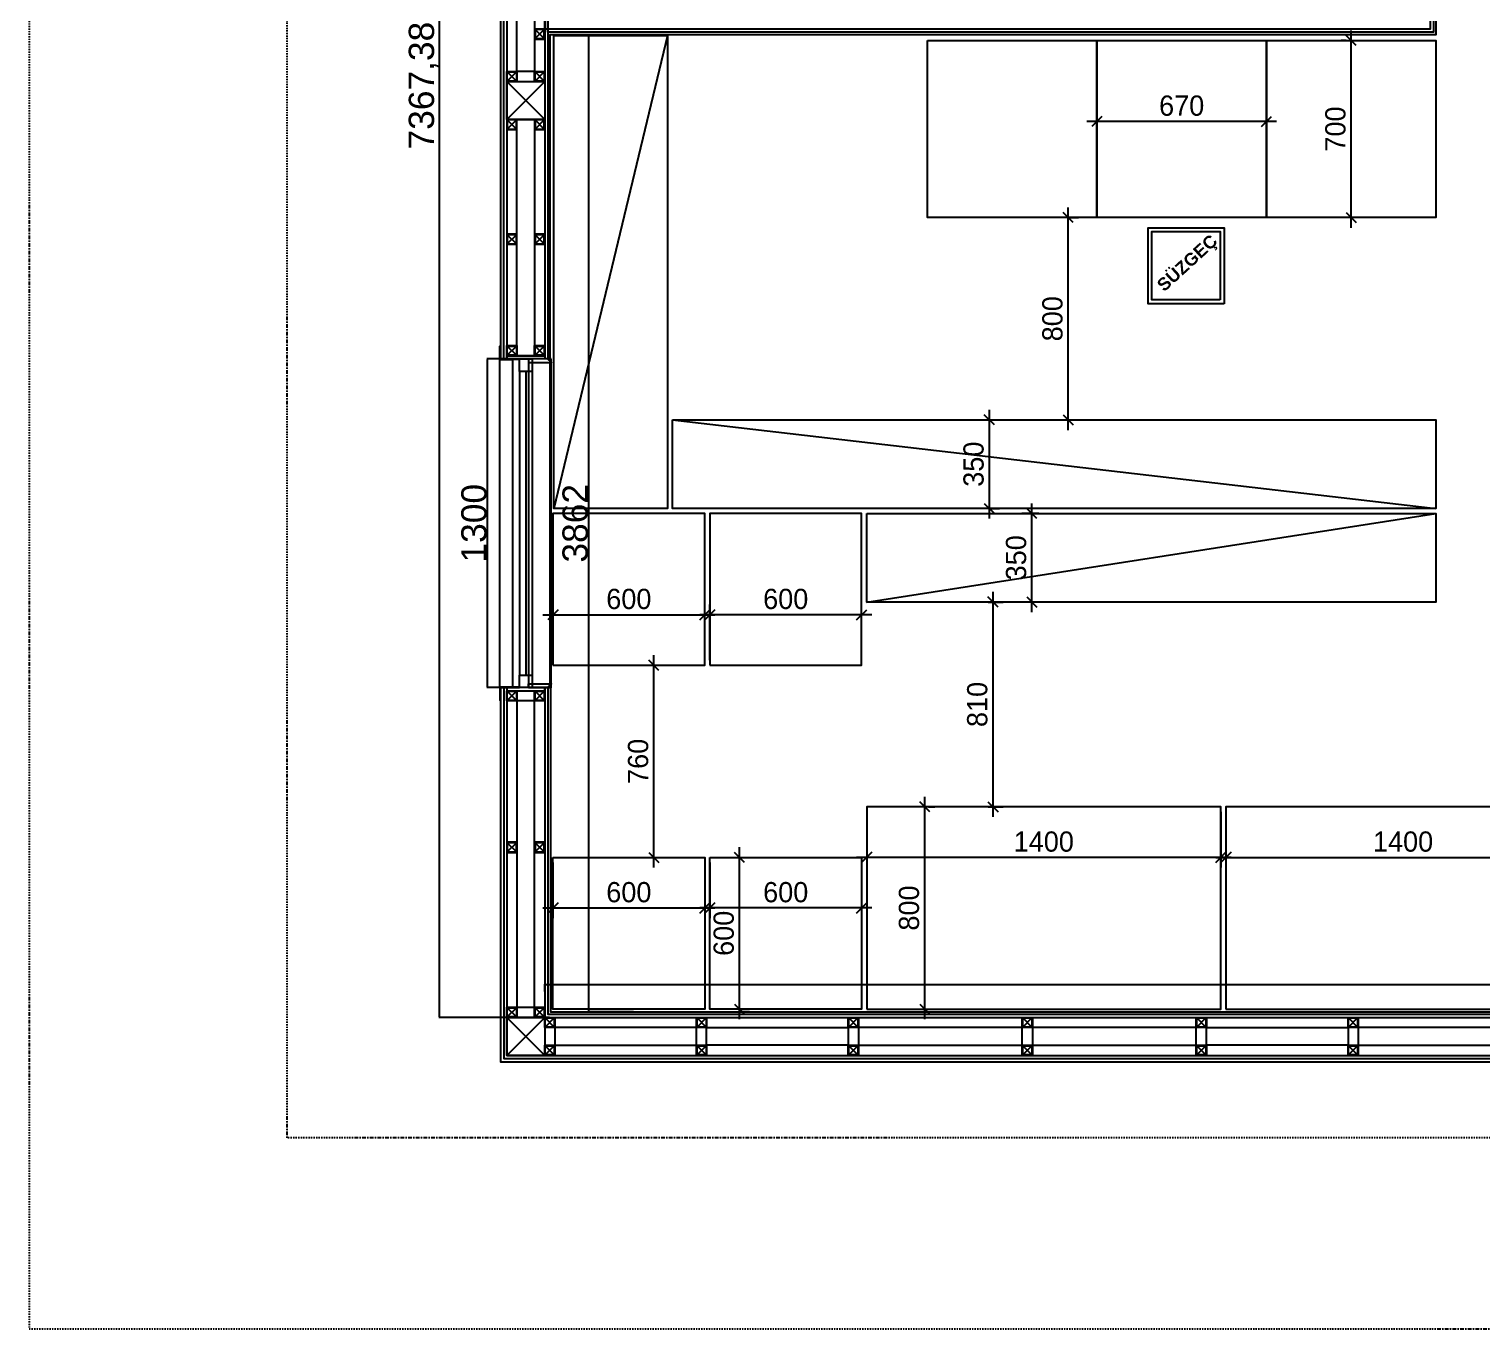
# Model space of a CAD drawing. Header units: millimetres. Extents: x -44968 to 8528, y -5302 to 23637.
# Drawn here: x -44968 to -39226, y -5302 to -164 of the extents above; entities that cross this region are included whole.
import ezdxf

# ---------------------------------------------------------------- set-up
doc = ezdxf.new("R2010")
doc.units = ezdxf.units.MM
doc.linetypes.add('DASHDOT', pattern=[1, 0.5, -0.25, 0, -0.25])
doc.layers.get('Defpoints').update_dxf_attribs({"color": 250})
for name, color, linetype in [('Dim_YOO', 170, 'Continuous'), ('Elev_3_YOO', 25, 'Continuous'), ('Gypsum_YOO', 151, 'Continuous'), ('Metal_Sect_YOO', 72, 'Continuous'), ('Profile_YOO', 154, 'Continuous'), ('Section_Tech_YOO', 201, 'DASHDOT'), ('Stone_Sect_YOO', 34, 'Continuous'), ('Struc_Steel_YOO', 70, 'Continuous'), ('Wndw_YOO', 135, 'Continuous')]:
    doc.layers.add(name, color=color, linetype=linetype)
doc.styles.add('00', font='GOTHIC.TTF')
doc.styles.get("Standard").update_dxf_attribs({"font": 'arial.ttf'})
doc.styles.add('YOO20 OLCU', font='dim.shx', dxfattribs={"width": 0.8, "height": 36})
doc.dimstyles.new('ISO-25', dxfattribs={"dimtxt": 2.5, "dimasz": 2.5, "dimexe": 1.25, "dimexo": 0.625, "dimtad": 1, "dimtxsty": 'Standard', "dimcen": 2.5, "dimadec": 0, "dimazin": 0, "dimtfac": 1, "dimtmove": 0, "dimatfit": 3, "dimfxl": 1, "dimarcsym": 0})
doc.dimstyles.new('YOO20', dxfattribs={"dimscale": 20, "dimtxt": 36, "dimasz": 2, "dimexe": 2, "dimexo": 1, "dimgap": 1, "dimtad": 1, "dimdec": 0, "dimzin": 3, "dimdsep": 46, "dimtxsty": 'YOO20 OLCU', "dimblk": 'OBLIQUE', "dimcen": 0, "dimdle": 2, "dimclrd": 256, "dimclre": 256, "dimclrt": 256, "dimadec": 1, "dimazin": 0, "dimtfac": 0.75, "dimtdec": 0, "dimtix": 1, "dimtmove": 1, "dimatfit": 2, "dimldrblk": 'DOT', "dimfxl": 1, "dimfrac": 1, "dimtolj": 1, "dimtzin": 0, "dimlwd": -1, "dimlwe": -1, "dimarcsym": 0})

# ---------------------------------------------------------------- blocks, each defined once
blk = doc.blocks.new('15x15Kolom_')
at = {"ltscale": 500}
blk.add_lwpolyline([(-75, 75), (75, 75), (75, -75), (-75, -75), (-75, 75)], close=True, dxfattribs=at)
for points in [[(-75, -75), (75, 75)], [(-75, 75), (75, -75)]]:
    blk.add_lwpolyline(points, dxfattribs=at)
blk = doc.blocks.new('40x40KutuProfil')
at = {"linetype": 'ByBlock', "lineweight": -2}
for p, q in [((18, 18), (-18, -18)), ((18, -18), (-18, 18))]:
    blk.add_line(p, q, dxfattribs=at)
for points in [[(-20, 20), (-20, -20), (20, -20), (20, 20)], [(-18, 18), (-18, -18), (18, -18), (18, 18)]]:
    blk.add_lwpolyline(points, close=True, dxfattribs=at)
blk = doc.blocks.new('*D461')
at = {"layer": 'Defpoints', "color": 0, "transparency": 16777216}
for p in [(-42929.8, 3296.5), (-43347.1, -4070.9), (-42909.8, -4070.9)]:
    blk.add_point(p, dxfattribs=at)
at = {"layer": 'Dim_YOO', "color": 0, "lineweight": -2, "transparency": 16777216}
for p, q in [((-42930.4, 3296.5), (-43348.4, 3296.5)), ((-43347.1, 3294), (-43347.1, -4068.4)), ((-42910.4, -4070.9), (-43348.4, -4070.9))]:
    blk.add_line(p, q, dxfattribs=at)
at = {"layer": 'Dim_YOO', "color": 0, "transparency": 16777216}
for points in [[(-43347.6, 3294), (-43346.7, 3294), (-43347.1, 3296.5)], [(-43347.6, -4068.4), (-43346.7, -4068.4), (-43347.1, -4070.9)]]:
    blk.add_solid(points, dxfattribs=at)
at = {"layer": 'Dim_YOO', "color": 0, "transparency": 16777216, "insert": (-43407.9, -387.2), "char_height": 100, "attachment_point": 5, "rotation": 90}
blk.add_mtext('7367,38', dxfattribs=at)
blk = doc.blocks.new('*D449')
at = {"layer": 'Defpoints', "color": 0, "transparency": 16777216}
for p in [(-42929.8, -1467.2), (-43157.2, -2767.2), (-42929.8, -2767.2)]:
    blk.add_point(p, dxfattribs=at)
at = {"layer": 'Dim_YOO', "color": 0, "lineweight": -2, "transparency": 16777216}
for p, q in [((-42930.4, -1467.2), (-43158.4, -1467.2)), ((-43157.2, -1469.7), (-43157.2, -2764.7)), ((-42930.4, -2767.2), (-43158.4, -2767.2))]:
    blk.add_line(p, q, dxfattribs=at)
at = {"layer": 'Dim_YOO', "color": 0, "transparency": 16777216}
for points in [[(-43157.6, -1469.7), (-43156.8, -1469.7), (-43157.2, -1467.2)], [(-43157.6, -2764.7), (-43156.8, -2764.7), (-43157.2, -2767.2)]]:
    blk.add_solid(points, dxfattribs=at)
at = {"layer": 'Dim_YOO', "color": 0, "transparency": 16777216, "insert": (-43208.9, -2117.2), "char_height": 100, "attachment_point": 5, "rotation": 90}
blk.add_mtext('1300', dxfattribs=at)
blk = doc.blocks.new('*D464')
at = {"layer": 'Defpoints', "color": 0, "transparency": 16777216}
for p in [(-42594.5, -186.4), (-42757.3, -4048.4), (-42578.7, -4048.4)]:
    blk.add_point(p, dxfattribs=at)
at = {"layer": 'Dim_YOO', "color": 0, "lineweight": -2, "transparency": 16777216}
for p, q in [((-42595.1, -186.4), (-42758.5, -186.4)), ((-42757.3, -188.9), (-42757.3, -4045.9)), ((-42579.4, -4048.4), (-42758.5, -4048.4))]:
    blk.add_line(p, q, dxfattribs=at)
at = {"layer": 'Dim_YOO', "color": 0, "transparency": 16777216}
for points in [[(-42757.7, -188.9), (-42756.9, -188.9), (-42757.3, -186.4)], [(-42757.7, -4045.9), (-42756.9, -4045.9), (-42757.3, -4048.4)]]:
    blk.add_solid(points, dxfattribs=at)
at = {"layer": 'Dim_YOO', "color": 0, "transparency": 16777216, "insert": (-42809, -2117.4), "char_height": 100, "attachment_point": 5, "rotation": 90}
blk.add_mtext('3862', dxfattribs=at)
blk = doc.blocks.new('_OBLIQUE')
at = {"color": 0, "linetype": 'ByBlock'}
blk.add_line((-0.5, -0.5), (0.5, 0.5), dxfattribs=at)
blk = doc.blocks.new('*D486')
at = {"layer": 'Defpoints', "color": 0, "transparency": 16777216}
for p in [(-41657.3, -3238.4), (-40257.3, -3238.4), (-41657.3, -3438.2)]:
    blk.add_point(p, dxfattribs=at)
at = {"layer": 'Dim_YOO', "transparency": 16777216}
for p, q in [((-41657.3, -3258.4), (-41657.3, -3478.2)), ((-40257.3, -3258.4), (-40257.3, -3478.2)), ((-40217.3, -3438.2), (-41697.3, -3438.2))]:
    blk.add_line(p, q, dxfattribs=at)
at = {"layer": 'Dim_YOO', "transparency": 16777216, "xscale": 40, "yscale": 40, "zscale": 40, "rotation": 180}
blk.add_blockref('_OBLIQUE', (-41657.3, -3438.2), dxfattribs=at)
at = {"layer": 'Dim_YOO', "transparency": 16777216, "xscale": 40, "yscale": 40, "zscale": 40}
blk.add_blockref('_OBLIQUE', (-40257.3, -3438.2), dxfattribs=at)
at = {"layer": 'Dim_YOO', "color": 1, "transparency": 16777216, "insert": (-40957.3, -3376.2), "char_height": 80, "attachment_point": 5, "style": '00'}
blk.add_mtext('\\A1;1400 ', dxfattribs=at)
blk = doc.blocks.new('_DOT')
at = {"color": 0, "linetype": 'ByBlock', "lineweight": 0}
blk.add_line((-0.5, 0), (-1, 0), dxfattribs=at)
at = {"linetype": 'ByBlock', "lineweight": 0, "const_width": 0.5}
blk.add_lwpolyline([(-0.25, 0, 1), (0.25, 0, 1)], format="xyb", close=True, dxfattribs=at)
blk = doc.blocks.new('*D487')
at = {"layer": 'Defpoints', "color": 0, "transparency": 16777216}
for p in [(-40237.3, -3238.4), (-38837.3, -3238.4), (-38837.3, -3438.2)]:
    blk.add_point(p, dxfattribs=at)
at = {"layer": 'Dim_YOO', "transparency": 16777216}
for p, q in [((-40237.3, -3258.4), (-40237.3, -3478.2)), ((-38837.3, -3258.4), (-38837.3, -3478.2)), ((-40277.3, -3438.2), (-38797.3, -3438.2))]:
    blk.add_line(p, q, dxfattribs=at)
at = {"layer": 'Dim_YOO', "transparency": 16777216, "xscale": 40, "yscale": 40, "zscale": 40, "rotation": 180}
blk.add_blockref('_OBLIQUE', (-40237.3, -3438.2), dxfattribs=at)
at = {"layer": 'Dim_YOO', "transparency": 16777216, "xscale": 40, "yscale": 40, "zscale": 40}
blk.add_blockref('_OBLIQUE', (-38837.3, -3438.2), dxfattribs=at)
at = {"layer": 'Dim_YOO', "color": 1, "transparency": 16777216, "insert": (-39537.3, -3376.2), "char_height": 80, "attachment_point": 5, "style": '00'}
blk.add_mtext('\\A1;1400 ', dxfattribs=at)
blk = doc.blocks.new('*D488')
at = {"layer": 'Defpoints', "color": 0, "transparency": 16777216}
for p in [(-42277.3, -3438.4), (-41677.3, -3438.4), (-42277.3, -3638.2)]:
    blk.add_point(p, dxfattribs=at)
at = {"layer": 'Dim_YOO', "transparency": 16777216}
for p, q in [((-42277.3, -3458.4), (-42277.3, -3678.2)), ((-41677.3, -3458.4), (-41677.3, -3678.2)), ((-41637.3, -3638.2), (-42317.3, -3638.2))]:
    blk.add_line(p, q, dxfattribs=at)
at = {"layer": 'Dim_YOO', "transparency": 16777216, "xscale": 40, "yscale": 40, "zscale": 40, "rotation": 180}
blk.add_blockref('_OBLIQUE', (-42277.3, -3638.2), dxfattribs=at)
at = {"layer": 'Dim_YOO', "transparency": 16777216, "xscale": 40, "yscale": 40, "zscale": 40}
blk.add_blockref('_OBLIQUE', (-41677.3, -3638.2), dxfattribs=at)
at = {"layer": 'Dim_YOO', "color": 1, "transparency": 16777216, "insert": (-41977.3, -3576.2), "char_height": 80, "attachment_point": 5, "style": '00'}
blk.add_mtext('\\A1;600 ', dxfattribs=at)
blk = doc.blocks.new('*D489')
at = {"layer": 'Defpoints', "color": 0, "transparency": 16777216}
for p in [(-42897.3, -3438.4), (-42297.3, -3438.4), (-42297.3, -3638.2)]:
    blk.add_point(p, dxfattribs=at)
at = {"layer": 'Dim_YOO', "transparency": 16777216}
for p, q in [((-42897.3, -3458.4), (-42897.3, -3678.2)), ((-42297.3, -3458.4), (-42297.3, -3678.2)), ((-42937.3, -3638.2), (-42257.3, -3638.2))]:
    blk.add_line(p, q, dxfattribs=at)
at = {"layer": 'Dim_YOO', "transparency": 16777216, "xscale": 40, "yscale": 40, "zscale": 40, "rotation": 180}
blk.add_blockref('_OBLIQUE', (-42897.3, -3638.2), dxfattribs=at)
at = {"layer": 'Dim_YOO', "transparency": 16777216, "xscale": 40, "yscale": 40, "zscale": 40}
blk.add_blockref('_OBLIQUE', (-42297.3, -3638.2), dxfattribs=at)
at = {"layer": 'Dim_YOO', "color": 1, "transparency": 16777216, "insert": (-42597.3, -3576.2), "char_height": 80, "attachment_point": 5, "style": '00'}
blk.add_mtext('\\A1;600 ', dxfattribs=at)
blk = doc.blocks.new('*D490')
at = {"layer": 'Defpoints', "color": 0, "transparency": 16777216}
for p in [(-42277.3, -2479), (-42277.3, -2678.8), (-41677.3, -2678.8)]:
    blk.add_point(p, dxfattribs=at)
at = {"layer": 'Dim_YOO', "transparency": 16777216}
for p, q in [((-42277.3, -2658.8), (-42277.3, -2439)), ((-41677.3, -2658.8), (-41677.3, -2439)), ((-41637.3, -2479), (-42317.3, -2479))]:
    blk.add_line(p, q, dxfattribs=at)
at = {"layer": 'Dim_YOO', "transparency": 16777216, "xscale": 40, "yscale": 40, "zscale": 40, "rotation": 180}
blk.add_blockref('_OBLIQUE', (-42277.3, -2479), dxfattribs=at)
at = {"layer": 'Dim_YOO', "transparency": 16777216, "xscale": 40, "yscale": 40, "zscale": 40}
blk.add_blockref('_OBLIQUE', (-41677.3, -2479), dxfattribs=at)
at = {"layer": 'Dim_YOO', "color": 1, "transparency": 16777216, "insert": (-41977.3, -2417), "char_height": 80, "attachment_point": 5, "style": '00'}
blk.add_mtext('\\A1;600 ', dxfattribs=at)
blk = doc.blocks.new('*D491')
at = {"layer": 'Defpoints', "color": 0, "transparency": 16777216}
for p in [(-42297.3, -2479), (-42897.3, -2678.8), (-42297.3, -2678.8)]:
    blk.add_point(p, dxfattribs=at)
at = {"layer": 'Dim_YOO', "transparency": 16777216}
for p, q in [((-42897.3, -2658.8), (-42897.3, -2439)), ((-42297.3, -2658.8), (-42297.3, -2439)), ((-42937.3, -2479), (-42257.3, -2479))]:
    blk.add_line(p, q, dxfattribs=at)
at = {"layer": 'Dim_YOO', "transparency": 16777216, "xscale": 40, "yscale": 40, "zscale": 40, "rotation": 180}
blk.add_blockref('_OBLIQUE', (-42897.3, -2479), dxfattribs=at)
at = {"layer": 'Dim_YOO', "transparency": 16777216, "xscale": 40, "yscale": 40, "zscale": 40}
blk.add_blockref('_OBLIQUE', (-42297.3, -2479), dxfattribs=at)
at = {"layer": 'Dim_YOO', "color": 1, "transparency": 16777216, "insert": (-42597.3, -2417), "char_height": 80, "attachment_point": 5, "style": '00'}
blk.add_mtext('\\A1;600 ', dxfattribs=at)
blk = doc.blocks.new('*D495')
at = {"layer": 'Defpoints', "color": 0, "transparency": 16777216}
for p in [(-42170.5, -3438.4), (-42159.9, -3438.4), (-42170.5, -4038.4)]:
    blk.add_point(p, dxfattribs=at)
at = {"layer": 'Dim_YOO', "transparency": 16777216}
for p, q in [((-42159.9, -4078.4), (-42159.9, -3398.4)), ((-42150.5, -3438.4), (-42119.9, -3438.4)), ((-42150.5, -4038.4), (-42119.9, -4038.4))]:
    blk.add_line(p, q, dxfattribs=at)
at = {"layer": 'Dim_YOO', "transparency": 16777216, "xscale": 40, "yscale": 40, "zscale": 40}
for p, rotation in [((-42159.9, -3438.4), 90), ((-42159.9, -4038.4), 270)]:
    blk.add_blockref('_OBLIQUE', p, dxfattribs=dict(at, rotation=rotation))
at = {"layer": 'Dim_YOO', "color": 1, "transparency": 16777216, "insert": (-42221.9, -3738.4), "char_height": 80, "attachment_point": 5, "rotation": 90, "style": '00'}
blk.add_mtext('\\A1;600 ', dxfattribs=at)
blk = doc.blocks.new('*D496')
at = {"layer": 'Defpoints', "color": 0, "transparency": 16777216}
for p in [(-41432.6, -3238.4), (-41427.8, -3238.4), (-41432.6, -4038.4)]:
    blk.add_point(p, dxfattribs=at)
at = {"layer": 'Dim_YOO', "transparency": 16777216}
for p, q in [((-41427.8, -4078.4), (-41427.8, -3198.4)), ((-41412.6, -3238.4), (-41387.8, -3238.4)), ((-41412.6, -4038.4), (-41387.8, -4038.4))]:
    blk.add_line(p, q, dxfattribs=at)
at = {"layer": 'Dim_YOO', "transparency": 16777216, "xscale": 40, "yscale": 40, "zscale": 40}
for p, rotation in [((-41427.8, -3238.4), 90), ((-41427.8, -4038.4), 270)]:
    blk.add_blockref('_OBLIQUE', p, dxfattribs=dict(at, rotation=rotation))
at = {"layer": 'Dim_YOO', "color": 1, "transparency": 16777216, "insert": (-41489.8, -3638.4), "char_height": 80, "attachment_point": 5, "rotation": 90, "style": '00'}
blk.add_mtext('\\A1;800 ', dxfattribs=at)
blk = doc.blocks.new('*D497')
at = {"layer": 'Defpoints', "color": 0, "transparency": 16777216}
for p in [(-41196.7, -2428.8), (-41157.9, -2428.8), (-41196.7, -3238.4)]:
    blk.add_point(p, dxfattribs=at)
at = {"layer": 'Dim_YOO', "transparency": 16777216}
for p, q in [((-41157.9, -3278.4), (-41157.9, -2388.8)), ((-41176.7, -2428.8), (-41117.9, -2428.8)), ((-41176.7, -3238.4), (-41117.9, -3238.4))]:
    blk.add_line(p, q, dxfattribs=at)
at = {"layer": 'Dim_YOO', "transparency": 16777216, "xscale": 40, "yscale": 40, "zscale": 40}
for p, rotation in [((-41157.9, -2428.8), 90), ((-41157.9, -3238.4), 270)]:
    blk.add_blockref('_OBLIQUE', p, dxfattribs=dict(at, rotation=rotation))
at = {"layer": 'Dim_YOO', "color": 1, "transparency": 16777216, "insert": (-41219.9, -2833.6), "char_height": 80, "attachment_point": 5, "rotation": 90, "style": '00'}
blk.add_mtext('\\A1;810 ', dxfattribs=at)
blk = doc.blocks.new('*D499')
at = {"layer": 'Defpoints', "color": 0, "transparency": 16777216}
for p in [(-40872.9, -908.8), (-40860.7, -908.8), (-40872.9, -1708.8)]:
    blk.add_point(p, dxfattribs=at)
at = {"layer": 'Dim_YOO', "transparency": 16777216}
for p, q in [((-40860.7, -1748.8), (-40860.7, -868.8)), ((-40852.9, -908.8), (-40820.7, -908.8)), ((-40852.9, -1708.8), (-40820.7, -1708.8))]:
    blk.add_line(p, q, dxfattribs=at)
at = {"layer": 'Dim_YOO', "transparency": 16777216, "xscale": 40, "yscale": 40, "zscale": 40}
for p, rotation in [((-40860.7, -908.8), 90), ((-40860.7, -1708.8), 270)]:
    blk.add_blockref('_OBLIQUE', p, dxfattribs=dict(at, rotation=rotation))
at = {"layer": 'Dim_YOO', "color": 1, "transparency": 16777216, "insert": (-40922.7, -1308.8), "char_height": 80, "attachment_point": 5, "rotation": 90, "style": '00'}
blk.add_mtext('\\A1;800 ', dxfattribs=at)
blk = doc.blocks.new('*D500')
at = {"layer": 'Defpoints', "color": 0, "transparency": 16777216}
for p in [(-42507.6, -2678.8), (-42498.3, -2678.8), (-42507.6, -3438.4)]:
    blk.add_point(p, dxfattribs=at)
at = {"layer": 'Dim_YOO', "transparency": 16777216}
for p, q in [((-42498.3, -3478.4), (-42498.3, -2638.8)), ((-42487.6, -2678.8), (-42458.3, -2678.8)), ((-42487.6, -3438.4), (-42458.3, -3438.4))]:
    blk.add_line(p, q, dxfattribs=at)
at = {"layer": 'Dim_YOO', "transparency": 16777216, "xscale": 40, "yscale": 40, "zscale": 40}
for p, rotation in [((-42498.3, -2678.8), 90), ((-42498.3, -3438.4), 270)]:
    blk.add_blockref('_OBLIQUE', p, dxfattribs=dict(at, rotation=rotation))
at = {"layer": 'Dim_YOO', "color": 1, "transparency": 16777216, "insert": (-42560.3, -3058.6), "char_height": 80, "attachment_point": 5, "rotation": 90, "style": '00'}
blk.add_mtext('\\A1;760 ', dxfattribs=at)
blk = doc.blocks.new('*D512')
at = {"layer": 'Defpoints', "color": 0, "transparency": 16777216}
for p in [(-41185.9, -1708.8), (-41172.4, -1708.8), (-41185.9, -2058.8)]:
    blk.add_point(p, dxfattribs=at)
at = {"layer": 'Dim_YOO', "transparency": 16777216}
for p, q in [((-41172.4, -2098.8), (-41172.4, -1668.8)), ((-41165.9, -1708.8), (-41132.4, -1708.8)), ((-41165.9, -2058.8), (-41132.4, -2058.8))]:
    blk.add_line(p, q, dxfattribs=at)
at = {"layer": 'Dim_YOO', "transparency": 16777216, "xscale": 40, "yscale": 40, "zscale": 40}
for p, rotation in [((-41172.4, -1708.8), 90), ((-41172.4, -2058.8), 270)]:
    blk.add_blockref('_OBLIQUE', p, dxfattribs=dict(at, rotation=rotation))
at = {"layer": 'Dim_YOO', "color": 1, "transparency": 16777216, "insert": (-41234.5, -1883.8), "char_height": 80, "attachment_point": 5, "rotation": 90, "style": '00'}
blk.add_mtext('\\A1;350 ', dxfattribs=at)
blk = doc.blocks.new('*D513')
at = {"layer": 'Defpoints', "color": 0, "transparency": 16777216}
for p in [(-41004.5, -2078.8), (-40957.5, -2078.8), (-40957.5, -2428.8)]:
    blk.add_point(p, dxfattribs=at)
at = {"layer": 'Dim_YOO', "transparency": 16777216}
for p, q in [((-41004.5, -2468.8), (-41004.5, -2038.8)), ((-40977.5, -2078.8), (-41044.5, -2078.8)), ((-40977.5, -2428.8), (-41044.5, -2428.8))]:
    blk.add_line(p, q, dxfattribs=at)
at = {"layer": 'Dim_YOO', "transparency": 16777216, "xscale": 40, "yscale": 40, "zscale": 40}
for p, rotation in [((-41004.5, -2078.8), 90), ((-41004.5, -2428.8), 270)]:
    blk.add_blockref('_OBLIQUE', p, dxfattribs=dict(at, rotation=rotation))
at = {"layer": 'Dim_YOO', "color": 1, "transparency": 16777216, "insert": (-41066.5, -2253.8), "char_height": 80, "attachment_point": 5, "rotation": 90, "style": '00'}
blk.add_mtext('\\A1;350 ', dxfattribs=at)
blk = doc.blocks.new('*D523')
at = {"layer": 'Defpoints', "color": 0, "transparency": 16777216}
for p in [(-39742.3, -208.8), (-39742.3, -208.8), (-39742.3, -908.8)]:
    blk.add_point(p, dxfattribs=at)
at = {"layer": 'Dim_YOO', "transparency": 16777216}
for p, q in [((-39742.3, -948.8), (-39742.3, -168.8)), ((-39762.3, -208.8), (-39782.3, -208.8)), ((-39762.3, -908.8), (-39782.3, -908.8))]:
    blk.add_line(p, q, dxfattribs=at)
at = {"layer": 'Dim_YOO', "transparency": 16777216, "xscale": 40, "yscale": 40, "zscale": 40}
for p, rotation in [((-39742.3, -208.8), 90), ((-39742.3, -908.8), 270)]:
    blk.add_blockref('_OBLIQUE', p, dxfattribs=dict(at, rotation=rotation))
at = {"layer": 'Dim_YOO', "color": 1, "transparency": 16777216, "insert": (-39804.3, -558.8), "char_height": 80, "attachment_point": 5, "rotation": 90, "style": '00'}
blk.add_mtext('\\A1;700 ', dxfattribs=at)
blk = doc.blocks.new('*D524')
at = {"layer": 'Defpoints', "color": 0, "transparency": 16777216}
for p in [(-40747.3, -479.6), (-40077.3, -479.6), (-40747.3, -528.8)]:
    blk.add_point(p, dxfattribs=at)
at = {"layer": 'Dim_YOO', "transparency": 16777216}
for p, q in [((-40747.3, -499.6), (-40747.3, -568.8)), ((-40077.3, -499.6), (-40077.3, -568.8)), ((-40037.3, -528.8), (-40787.3, -528.8))]:
    blk.add_line(p, q, dxfattribs=at)
at = {"layer": 'Dim_YOO', "transparency": 16777216, "xscale": 40, "yscale": 40, "zscale": 40, "rotation": 180}
blk.add_blockref('_OBLIQUE', (-40747.3, -528.8), dxfattribs=at)
at = {"layer": 'Dim_YOO', "transparency": 16777216, "xscale": 40, "yscale": 40, "zscale": 40}
blk.add_blockref('_OBLIQUE', (-40077.3, -528.8), dxfattribs=at)
at = {"layer": 'Dim_YOO', "color": 1, "transparency": 16777216, "insert": (-40412.3, -466.8), "char_height": 80, "attachment_point": 5, "style": '00'}
blk.add_mtext('\\A1;670 ', dxfattribs=at)
blk = doc.blocks.new('*D527')
at = {"layer": 'Defpoints', "color": 0, "transparency": 16777216}
for p in [(-35146.8, -3940.7), (-42929.8, -3968.6), (-35146.8, -3968.6)]:
    blk.add_point(p, dxfattribs=at)
at = {"layer": 'Dim_YOO', "color": 0, "lineweight": -2, "transparency": 16777216}
for p, q in [((-42929.8, -3967.9), (-42929.8, -3939.5)), ((-42927.3, -3940.7), (-35149.3, -3940.7)), ((-35146.8, -3967.9), (-35146.8, -3939.5))]:
    blk.add_line(p, q, dxfattribs=at)
at = {"layer": 'Dim_YOO', "color": 0, "transparency": 16777216}
for points in [[(-42927.3, -3940.3), (-42927.3, -3941.1), (-42929.8, -3940.7)], [(-35149.3, -3940.3), (-35149.3, -3941.1), (-35146.8, -3940.7)]]:
    blk.add_solid(points, dxfattribs=at)
at = {"layer": 'Dim_YOO', "color": 0, "transparency": 16777216, "insert": (-39038.3, -3889), "char_height": 100, "attachment_point": 5}
blk.add_mtext('7783', dxfattribs=at)

msp = doc.modelspace()

# ---------------------------------------------------------------- linework, layer by layer
at = {"color": 1}
for p, q in [((-42444.30337, -188.78962), (-42894.30337, -2058.78962)), ((-42424.30337, -1708.78962), (-39407.30337, -2058.78962)), ((-41657.30337, -2428.78962), (-39407.30337, -2078.78962))]:
    msp.add_line(p, q, dxfattribs=at)
for points in [[(-42894.30337, -188.78962), (-42444.30337, -188.78962), (-42444.30337, -2058.78962), (-42894.30337, -2058.78962)], [(-41417.30337, -208.78962), (-40747.30337, -208.78962), (-40747.30337, -908.78962), (-41417.30337, -908.78962)], [(-40747.30337, -208.78962), (-40077.30337, -208.78962), (-40077.30337, -908.78962), (-40747.30337, -908.78962)], [(-40077.30337, -208.78962), (-39407.30337, -208.78962), (-39407.30337, -908.78962), (-40077.30337, -908.78962)], [(-42424.30337, -1708.78962), (-39407.30337, -1708.78962), (-39407.30337, -2058.78962), (-42424.30337, -2058.78962)], [(-42897.30337, -2678.78962), (-42297.30337, -2678.78962), (-42297.30337, -2078.78962), (-42897.30337, -2078.78962)], [(-42277.30337, -2678.78962), (-41677.30337, -2678.78962), (-41677.30337, -2078.78962), (-42277.30337, -2078.78962)], [(-41657.30337, -2078.78962), (-39407.30337, -2078.78962), (-39407.30337, -2428.78962), (-41657.30337, -2428.78962)], [(-41657.30337, -4038.42378), (-40257.30337, -4038.42378), (-40257.30337, -3238.42378), (-41657.30337, -3238.42378)], [(-40237.30337, -4038.42378), (-38837.30337, -4038.42378), (-38837.30337, -3238.42378), (-40237.30337, -3238.42378)], [(-42897.30337, -3438.42378), (-42297.30337, -3438.42378), (-42297.30337, -4038.42378), (-42897.30337, -4038.42378)], [(-42277.30337, -3438.42378), (-41677.30337, -3438.42378), (-41677.30337, -4038.42378), (-42277.30337, -4038.42378)]]:
    msp.add_lwpolyline(points, close=True, dxfattribs=at)
for points in [[(-40244.89353, -1249.32755), (-40544.89353, -1249.32755), (-40544.89353, -949.32755), (-40244.89353, -949.32755)], [(-40259.89353, -1234.32755), (-40529.89353, -1234.32755), (-40529.89353, -964.32755), (-40259.89353, -964.32755)]]:
    msp.add_lwpolyline(points, close=True)
at = {"layer": 'Elev_3_YOO', "ltscale": 500}
msp.add_lwpolyline([(-42903.93762, -1467.30447), (-42993.58651, -1467.30447), (-42993.58651, -2767.16443), (-42903.93762, -2767.16443)], close=True, dxfattribs=at)
at = {"layer": 'Gypsum_YOO', "ltscale": 500}
msp.add_line((-42904.80337, -2767.16443), (-43104.80337, -2767.16443), dxfattribs=at)
for points in [[(-42082.40061, 2875.73792), (-42929.80337, 3280.04647), (-42929.80337, -103.54512), (-39429.80337, -103.54512), (-39429.80337, -163.54512), (-42929.80337, -163.54512), (-42929.80337, 946.5249)], [(-42087.8133, 2864.47059), (-42917.30337, 3260.1741), (-42917.30337, -91.04512), (-39417.30337, -91.04512), (-39417.30337, -176.04512), (-42917.30337, -176.04512), (-42917.30337, 946.5249)], [(-43104.80337, 916.5249), (-43104.80337, -1467.30447)], [(-43092.30337, 916.5249), (-43092.30337, -1467.30447)], [(-43079.80337, 916.5249), (-43079.80337, -1467.30447)], [(-42929.80337, 916.5249), (-42929.80337, -1467.30447)], [(-42917.30337, 916.5249), (-42917.30337, -1467.30447)], [(-42929.80337, -2767.16443), (-42929.80337, -4070.92378), (-35146.80337, -4070.92378), (-35146.80337, -1685.92378)], [(-42917.30337, -2767.16443), (-42917.30337, -4058.42378), (-35159.30337, -4058.42378), (-35159.30337, -1723.92378)], [(-43104.80337, -2767.16443), (-43104.80337, -4245.92378), (-34664.83983, -4246.23715)], [(-43091.80337, -2767.16443), (-43091.80337, -4232.92378), (-34664.83983, -4233.23715)], [(-43079.80337, -2767.16443), (-43079.80337, -4220.92378), (-34724.83983, -4221.23715), (-34724.83983, -4221.23715), (-34724.83983, -4221.23715)]]:
    msp.add_lwpolyline(points, dxfattribs=at)
at = {"layer": 'Gypsum_YOO', "color": 3, "ltscale": 500}
for points in [[(-42092.14346, 2855.45672), (-42907.30337, 3244.2762), (-42907.30337, -81.04512), (-39407.30337, -81.04512), (-39407.30337, -186.04512), (-42909.88547, -186.04512), (-42909.88547, -2767.16443)], [(-42907.30337, -2767.16443), (-42907.30337, -4048.42378), (-35169.30337, -4048.42378), (-35169.30337, -1723.92378)]]:
    msp.add_lwpolyline(points, dxfattribs=at)
at = {"layer": 'Gypsum_YOO', "ltscale": 500}
for points in [[(-42929.80337, -1467.30447), (-43079.80337, -1467.30447), (-43079.80337, -1454.80447), (-42929.80337, -1454.80447)], [(-42929.80337, -2767.16443), (-43079.80337, -2767.16443), (-43079.80337, -2779.66443), (-42929.80337, -2779.66443)]]:
    msp.add_lwpolyline(points, close=True, dxfattribs=at)
at = {"layer": 'Metal_Sect_YOO', "ltscale": 500}
for points in [[(-43029.80337, -1469.30447), (-43106.80337, -1469.30447), (-43106.80337, -1417.30447), (-43104.80337, -1417.30447), (-43104.80337, -1467.30447), (-43029.80337, -1467.30447)], [(-43106.80337, -2765.16443), (-43106.80337, -1469.30447), (-43056.80337, -1469.30447), (-43056.80337, -2765.16443)], [(-43029.80337, -2765.16443), (-43106.80337, -2765.16443), (-43106.80337, -2817.16443), (-43104.80337, -2817.16443), (-43104.80337, -2767.16443), (-43029.80337, -2767.16443)]]:
    msp.add_lwpolyline(points, close=True, dxfattribs=at)
at = {"layer": 'Profile_YOO'}
msp.add_line((-42904.80337, -1467.30447), (-43104.80337, -1467.30447), dxfattribs=at)
for points in [[(-42969.80337, -330.92378), (-43039.80337, -330.92378), (-43039.80337, 864.0249), (-42969.80337, 864.0249)], [(-42969.80337, -1454.80447), (-43039.80337, -1454.80447), (-43039.80337, -520.92378), (-42969.80337, -520.92378)], [(-43039.80337, -4030.92378), (-42969.80337, -4030.92378), (-42969.80337, -2819.66443), (-43039.80337, -2819.66443)], [(-42329.80337, -4110.92378), (-42889.80337, -4110.92378), (-42889.80337, -4180.92378), (-42329.80337, -4180.92378)], [(-41729.80337, -4180.92378), (-42289.80337, -4180.92378), (-42289.80337, -4110.92378), (-41729.80337, -4110.92378)], [(-41042.30337, -4110.92378), (-41689.80337, -4110.92378), (-41689.80337, -4180.92378), (-41042.30337, -4180.92378)], [(-41002.30337, -4180.92378), (-40354.80337, -4180.92378), (-40354.80337, -4110.92378), (-41002.30337, -4110.92378)], [(-40314.80337, -4110.92378), (-39754.80337, -4110.92378), (-39754.80337, -4180.92378), (-40314.80337, -4180.92378)], [(-39714.80337, -4180.92378), (-39154.80337, -4180.92378), (-39154.80337, -4110.92378), (-39714.80337, -4110.92378)]]:
    msp.add_lwpolyline(points, close=True, dxfattribs=at)
at = {"layer": 'Section_Tech_YOO', "ltscale": 10}
for points in [[(-44967.87542, -5302.40722), (8528.11256, -5302.40722), (8528.11256, 5282.59294), (-44967.87542, 5282.59294)], [(-34182.86452, 4097.53635), (-34182.86452, -4546.7592), (-43947.45853, -4546.7592), (-43947.45853, 4097.53635)]]:
    msp.add_lwpolyline(points, close=True, dxfattribs=at)
at = {"layer": 'Stone_Sect_YOO', "ltscale": 500}
for points in [[(-42918.58651, -1467.30447), (-42993.58651, -1467.30447), (-42993.58651, -1482.30447), (-42903.58651, -1482.30447)], [(-42918.58651, -2767.16443), (-42993.58651, -2767.16443), (-42993.58651, -2752.16443), (-42903.58651, -2752.16443)]]:
    msp.add_lwpolyline(points, close=True, dxfattribs=at)
at = {"layer": 'Wndw_YOO', "ltscale": 500}
for p, q in [((-43029.80337, -1517.30447), (-43029.80337, -2717.16443)), ((-43004.80337, -1517.30447), (-43004.80337, -2717.16443)), ((-42979.80337, -1517.30447), (-42979.80337, -2717.16443))]:
    msp.add_line(p, q, dxfattribs=at)
for points in [[(-43029.80337, -1467.30447), (-42979.80337, -1467.30447), (-42979.80337, -1517.30447), (-43029.80337, -1517.30447)], [(-43029.80337, -2717.16443), (-42979.80337, -2717.16443), (-42979.80337, -2767.16443), (-43029.80337, -2767.16443)]]:
    msp.add_lwpolyline(points, close=True, dxfattribs=at)

# ---------------------------------------------------------------- block references
at = {"layer": 'Profile_YOO', "rotation": 180}
for p in [(-42949.80337, -183.54512), (-43059.80337, -540.92378), (-42949.80337, -540.92378), (-43059.80337, -994.56392), (-42949.80337, -994.56392), (-43059.80337, -3398.63769), (-42949.80337, -3398.63769)]:
    msp.add_blockref('40x40KutuProfil', p, dxfattribs=at)
at = {"layer": 'Profile_YOO', "xscale": -1}
for p in [(-43059.80337, -350.92378), (-42949.80337, -350.92378), (-43059.80337, -1434.80447), (-42949.80337, -1434.80447), (-43059.80337, -2799.66443), (-42949.80337, -2799.66443), (-43059.80337, -4050.92378), (-42949.80337, -4050.92378), (-42909.80337, -4090.92378), (-42309.80337, -4090.92378), (-41709.80337, -4090.92378), (-41022.30337, -4090.92378), (-40334.80337, -4090.92378), (-39734.80337, -4090.92378), (-42909.80337, -4200.92378), (-42309.80337, -4200.92378), (-41709.80337, -4200.92378), (-41022.30337, -4200.92378), (-40334.80337, -4200.92378), (-39734.80337, -4200.92378)]:
    msp.add_blockref('40x40KutuProfil', p, dxfattribs=at)
at = {"layer": 'Struc_Steel_YOO'}
for p in [(-43004.80337, -445.92378), (-43004.80337, -4145.92378)]:
    msp.add_blockref('15x15Kolom_', p, dxfattribs=at)

# ---------------------------------------------------------------- texts
at = {"insert": (-40515.22476, -1167.34841), "char_height": 50, "attachment_point": 1, "rotation": 42.381664437}
msp.add_mtext_dynamic_manual_height_columns('{\\fArial|b1|i0|c162|p34;\\C1;SÜZGEÇ}', width=356.3590704, gutter_width=12.5, heights=[159.10668], dxfattribs=at)

# ---------------------------------------------------------------- dimensions: what is measured, and where the dimension line sits
at = {"layer": 'Dim_YOO'}
for base, p1, p2, dimstyle, override, picture, middle in [((-43347.14364, -4070.92378), (-42929.80337, 3296.45676), (-42909.80337, -4070.92378), 'ISO-25', {"dimtxt": 100}, '*D461', (-43407.86414, -387.23351)), ((-39742.30337, -208.78962), (-39742.30337, -908.78962), (-39742.30337, -208.78962), 'YOO20', {"dimtxt": 4, "dimpost": ' ', "dimtxsty": '00', "dimclrt": 1}, '*D523', (-39804.3156, -558.78962)), ((-42757.28465, -4048.42378), (-42594.51962, -186.42512), (-42578.74843, -4048.42378), 'ISO-25', {"dimtxt": 100}, '*D464', (-42809.00106, -2117.42445)), ((-40860.66765, -908.78962), (-40872.8741, -1708.78962), (-40872.8741, -908.78962), 'YOO20', {"dimtxt": 4, "dimpost": ' ', "dimtxsty": '00', "dimclrt": 1}, '*D499', (-40922.67989, -1308.78962)), ((-41172.44858, -1708.78962), (-41185.88311, -2058.78962), (-41185.88311, -1708.78962), 'YOO20', {"dimtxt": 4, "dimpost": ' ', "dimtxsty": '00', "dimclrt": 1}, '*D512', (-41234.46082, -1883.78962)), ((-41004.51786, -2078.78962), (-40957.49731, -2428.78962), (-40957.49731, -2078.78962), 'YOO20', {"dimtxt": 4, "dimpost": ' ', "dimtxsty": '00', "dimclrt": 1}, '*D513', (-41066.5301, -2253.78962)), ((-41157.86891, -2428.78962), (-41196.70261, -3238.42378), (-41196.70261, -2428.78962), 'YOO20', {"dimtxt": 4, "dimpost": ' ', "dimtxsty": '00', "dimclrt": 1}, '*D497', (-41219.88115, -2833.6067)), ((-42498.30548, -2678.78962), (-42507.55998, -3438.42378), (-42507.55998, -2678.78962), 'YOO20', {"dimtxt": 4, "dimpost": ' ', "dimtxsty": '00', "dimclrt": 1}, '*D500', (-42560.31771, -3058.6067)), ((-41427.78795, -3238.42378), (-41432.58443, -4038.42378), (-41432.58443, -3238.42378), 'YOO20', {"dimtxt": 4, "dimpost": ' ', "dimtxsty": '00', "dimclrt": 1}, '*D496', (-41489.80018, -3638.42378)), ((-42159.87765, -3438.42378), (-42170.54795, -4038.42378), (-42170.54795, -3438.42378), 'YOO20', {"dimtxt": 4, "dimpost": ' ', "dimtxsty": '00', "dimclrt": 1}, '*D495', (-42221.88989, -3738.42378))]:
    dim = msp.add_linear_dim(base=base, p1=p1, p2=p2, angle=90, dimstyle=dimstyle, override=override, dxfattribs=at)
    dim.commit()
    dim.dimension.update_dxf_attribs({"geometry": picture, "text_midpoint": middle})
for base, p1, p2, dimstyle, override, picture, middle in [((-40747.30337, -528.7767), (-40077.30337, -479.55557), (-40747.30337, -479.55557), 'YOO20', {"dimtxt": 4, "dimpost": ' ', "dimtxsty": '00', "dimclrt": 1}, '*D524', (-40412.30337, -466.76446)), ((-42297.30337, -2479.0291), (-42897.30337, -2678.78962), (-42297.30337, -2678.78962), 'YOO20', {"dimtxt": 4, "dimpost": ' ', "dimtxsty": '00', "dimclrt": 1}, '*D491', (-42597.30337, -2417.01686)), ((-42277.30337, -2479.0291), (-41677.30337, -2678.78962), (-42277.30337, -2678.78962), 'YOO20', {"dimtxt": 4, "dimpost": ' ', "dimtxsty": '00', "dimclrt": 1}, '*D490', (-41977.30337, -2417.01686)), ((-41657.30337, -3438.1843), (-40257.30337, -3238.42378), (-41657.30337, -3238.42378), 'YOO20', {"dimtxt": 4, "dimpost": ' ', "dimtxsty": '00', "dimclrt": 1}, '*D486', (-40957.30337, -3376.17207)), ((-38837.30337, -3438.1843), (-40237.30337, -3238.42378), (-38837.30337, -3238.42378), 'YOO20', {"dimtxt": 4, "dimpost": ' ', "dimtxsty": '00', "dimclrt": 1}, '*D487', (-39537.30337, -3376.17207)), ((-42297.30337, -3638.1843), (-42897.30337, -3438.42378), (-42297.30337, -3438.42378), 'YOO20', {"dimtxt": 4, "dimpost": ' ', "dimtxsty": '00', "dimclrt": 1}, '*D489', (-42597.30337, -3576.17207)), ((-42277.30337, -3638.1843), (-41677.30337, -3438.42378), (-42277.30337, -3438.42378), 'YOO20', {"dimtxt": 4, "dimpost": ' ', "dimtxsty": '00', "dimclrt": 1}, '*D488', (-41977.30337, -3576.17207)), ((-35146.80337, -3940.70488), (-42929.80337, -3968.57257), (-35146.80337, -3968.57257), 'ISO-25', {"dimtxt": 100}, '*D527', (-39038.30337, -3888.98848))]:
    dim = msp.add_linear_dim(base=base, p1=p1, p2=p2, dimstyle=dimstyle, override=override, dxfattribs=at)
    dim.commit()
    dim.dimension.update_dxf_attribs({"geometry": picture, "text_midpoint": middle})
dim = msp.add_aligned_dim(p1=(-42929.80337, -1467.16605), p2=(-42929.80337, -2767.16443), distance=-227.38197, dimstyle='ISO-25', override={"dimtxt": 100}, dxfattribs=at)
dim.commit()
dim.dimension.update_dxf_attribs({"geometry": '*D449', "text_midpoint": (-43208.90175, -2117.16524)})

doc.saveas('drawing.dxf')
